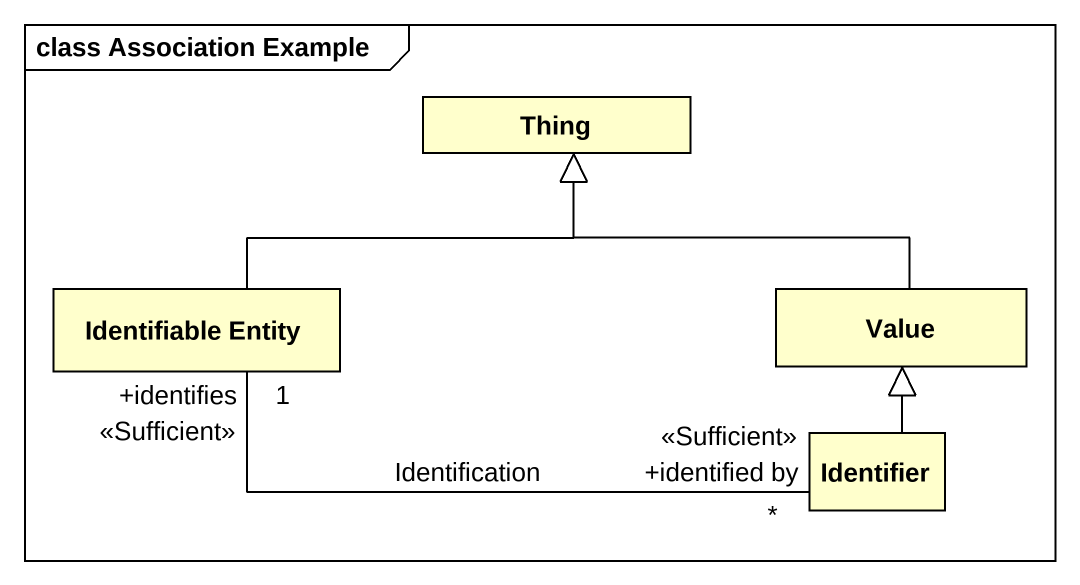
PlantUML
@startuml
mainframe class Association Example
hide circle
hide empty members
class Thing
class "Identifiable Entity" as Identifiable_Entity
class Value
class Identifier
Identifiable_Entity -right-|> Thing
Value -left-|> Thing
Identifier "+identified by\n<<Sufficient>>\n*" -left- "+identifies\n<<Sufficient>>\n1" Identifiable_Entity : Identification
Identifier -up-|> Value
@enduml
